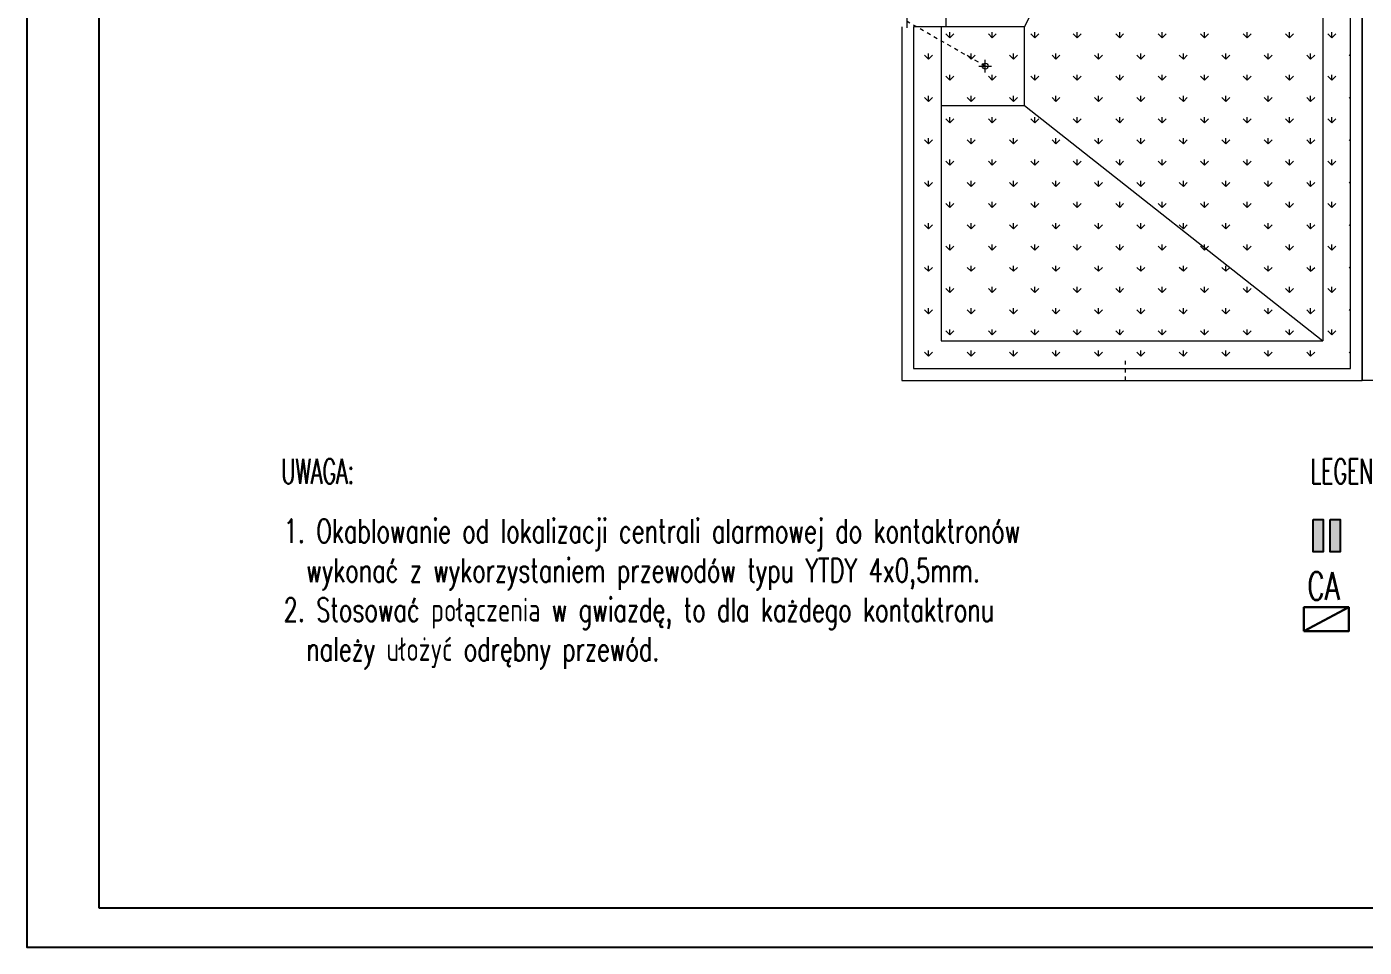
# Model space of a CAD drawing. Header units: millimetres. Extents: x 1780 to 154263, y -7240 to 17216.
# Drawn here: x 101742 to 103440, y 2310 to 3478 of the extents above; entities that cross this region are included whole.
import ezdxf

# ---------------------------------------------------------------- set-up
doc = ezdxf.new("R2010")
doc.units = ezdxf.units.MM
doc.linetypes.add('0.5_0.5', pattern=[1, 0.5, -0.5])
for name, color, linetype, lineweight in [('2d_SX_instalacje - kanalizacja opadowa', 130, 'Continuous', 5), ('2d_SX_szraf', 251, 'Continuous', 0), ('2d_SX_widok', 10, 'Continuous', 9)]:
    doc.layers.add(name, color=color, linetype=linetype, lineweight=lineweight)
doc.layers.add('2d_SX_rewizja 18 września', color=210, linetype='Continuous')
doc.layers.add('60 instalacje elektryka', color=10, linetype='Continuous')
doc.styles.add('OPIS', font='simplex.shx', dxfattribs={"width": 0.7, "height": 4})

# ---------------------------------------------------------------- blocks, each defined once
blk = doc.blocks.new('PDKLD A2')
at = {"layer": '2d_SX_instalacje - kanalizacja opadowa', "color": 8, "linetype": '0.5_0.5', "ltscale": 10}
for p, q in [((81214, -12761.2), (81114.8, -12704.5)), ((81392, -13160.2), (81392, -13132.2))]:
    blk.add_line(p, q, dxfattribs=at)
at = {"layer": '2d_SX_instalacje - kanalizacja opadowa', "color": 8}
for points in [[(81114.8, -12712.7), (81114.8, -12696.3)], [(81205.8, -12761.2), (81222.2, -12761.2)], [(81214, -12769.4), (81214, -12753.1)]]:
    blk.add_lwpolyline(points, dxfattribs=at)
blk.add_circle((81214, -12761.2), 3.75, dxfattribs=at)
at = {"layer": '2d_SX_szraf', "color": 8}
for p, q in [((81164, -11935.2), (81164, -12711.2)), ((81677.5, -13145.2), (81677.5, -11935.2)), ((81264, -12711.2), (81642.5, -11970.2)), ((81642.5, -11970.2), (81642.5, -13110.2)), ((81164, -12711.2), (81123, -12711.2)), ((81123, -12711.2), (81123, -13145.2)), ((81264, -12711.2), (81158, -12711.2)), ((81158, -12711.2), (81158, -12811.2)), ((81158, -12711.2), (81158, -13110.2)), ((81264, -12811.2), (81264, -12711.2)), ((81158, -12811.2), (81264, -12811.2)), ((81264, -12811.2), (81642.5, -13110.2)), ((81158, -13110.2), (81642.5, -13110.2)), ((81123, -13145.2), (81677.5, -13145.2)), ((81677.5, -13145.2), (81677.5, -13145.2))]:
    blk.add_line(p, q, dxfattribs=at)
at = {"layer": '2d_SX_szraf', "color": 8, "linetype": 'Continuous'}
for p, q in [((81169.1, -12725.4), (81164.1, -12720.3)), ((81169.1, -12725.4), (81169.1, -12718.2)), ((81169.1, -12725.4), (81174.2, -12720.3)), ((81223, -12725.4), (81218, -12720.3)), ((81223, -12725.4), (81223, -12718.2)), ((81223, -12725.4), (81228.1, -12720.3)), ((81276.9, -12725.4), (81271.8, -12720.3)), ((81276.9, -12725.4), (81276.9, -12718.2)), ((81276.9, -12725.4), (81281.9, -12720.3)), ((81330.8, -12725.4), (81325.7, -12720.3)), ((81330.8, -12725.4), (81330.8, -12718.2)), ((81330.8, -12725.4), (81335.8, -12720.3)), ((81384.7, -12725.4), (81379.6, -12720.3)), ((81384.7, -12725.4), (81384.7, -12718.2)), ((81384.7, -12725.4), (81389.7, -12720.3)), ((81438.5, -12725.4), (81433.5, -12720.3)), ((81438.5, -12725.4), (81438.5, -12718.2)), ((81438.5, -12725.4), (81443.6, -12720.3)), ((81492.4, -12725.4), (81487.4, -12720.3)), ((81492.4, -12725.4), (81492.4, -12718.2)), ((81492.4, -12725.4), (81497.5, -12720.3)), ((81546.3, -12725.4), (81541.3, -12720.3)), ((81546.3, -12725.4), (81546.3, -12718.2)), ((81546.3, -12725.4), (81551.4, -12720.3)), ((81600.2, -12725.4), (81595.1, -12720.3)), ((81600.2, -12725.4), (81600.2, -12718.2)), ((81600.2, -12725.4), (81605.2, -12720.3)), ((81654.1, -12725.4), (81649, -12720.3)), ((81654.1, -12725.4), (81654.1, -12718.2)), ((81654.1, -12725.4), (81659.1, -12720.3)), ((81142.2, -12752.3), (81137.1, -12747.3)), ((81142.2, -12752.3), (81142.2, -12745.2)), ((81142.2, -12752.3), (81147.2, -12747.3)), ((81196.1, -12752.3), (81191, -12747.3)), ((81196.1, -12752.3), (81196.1, -12745.2)), ((81196.1, -12752.3), (81201.1, -12747.3)), ((81250, -12752.3), (81244.9, -12747.3)), ((81250, -12752.3), (81250, -12745.2)), ((81250, -12752.3), (81255, -12747.3)), ((81303.8, -12752.3), (81298.8, -12747.3)), ((81303.8, -12752.3), (81303.8, -12745.2)), ((81303.8, -12752.3), (81308.9, -12747.3)), ((81357.7, -12752.3), (81352.7, -12747.3)), ((81357.7, -12752.3), (81357.7, -12745.2)), ((81357.7, -12752.3), (81362.8, -12747.3)), ((81411.6, -12752.3), (81406.5, -12747.3)), ((81411.6, -12752.3), (81411.6, -12745.2)), ((81411.6, -12752.3), (81416.7, -12747.3)), ((81465.5, -12752.3), (81460.4, -12747.3)), ((81465.5, -12752.3), (81465.5, -12745.2)), ((81465.5, -12752.3), (81470.5, -12747.3)), ((81519.4, -12752.3), (81514.3, -12747.3)), ((81519.4, -12752.3), (81519.4, -12745.2)), ((81519.4, -12752.3), (81524.4, -12747.3)), ((81573.2, -12752.3), (81568.2, -12747.3)), ((81573.2, -12752.3), (81573.2, -12745.2)), ((81573.2, -12752.3), (81578.3, -12747.3)), ((81627.1, -12752.3), (81622.1, -12747.3)), ((81627.1, -12752.3), (81627.1, -12745.2)), ((81627.1, -12752.3), (81632.2, -12747.3)), ((81677.5, -12748.8), (81676, -12747.3)), ((81169.1, -12779.2), (81164.1, -12774.2)), ((81169.1, -12779.2), (81169.1, -12772.1)), ((81169.1, -12779.2), (81174.2, -12774.2)), ((81223, -12779.2), (81218, -12774.2)), ((81223, -12779.2), (81223, -12772.1)), ((81223, -12779.2), (81228.1, -12774.2)), ((81276.9, -12779.2), (81271.8, -12774.2)), ((81276.9, -12779.2), (81276.9, -12772.1)), ((81276.9, -12779.2), (81281.9, -12774.2)), ((81330.8, -12779.2), (81325.7, -12774.2)), ((81330.8, -12779.2), (81330.8, -12772.1)), ((81330.8, -12779.2), (81335.8, -12774.2)), ((81384.7, -12779.2), (81379.6, -12774.2)), ((81384.7, -12779.2), (81384.7, -12772.1)), ((81384.7, -12779.2), (81389.7, -12774.2)), ((81438.5, -12779.2), (81433.5, -12774.2)), ((81438.5, -12779.2), (81438.5, -12772.1)), ((81438.5, -12779.2), (81443.6, -12774.2)), ((81492.4, -12779.2), (81487.4, -12774.2)), ((81492.4, -12779.2), (81492.4, -12772.1)), ((81492.4, -12779.2), (81497.5, -12774.2)), ((81546.3, -12779.2), (81541.3, -12774.2)), ((81546.3, -12779.2), (81546.3, -12772.1)), ((81546.3, -12779.2), (81551.4, -12774.2)), ((81600.2, -12779.2), (81595.1, -12774.2)), ((81600.2, -12779.2), (81600.2, -12772.1)), ((81600.2, -12779.2), (81605.2, -12774.2)), ((81654.1, -12779.2), (81649, -12774.2)), ((81654.1, -12779.2), (81654.1, -12772.1)), ((81654.1, -12779.2), (81659.1, -12774.2)), ((81142.2, -12806.2), (81142.2, -12799)), ((81196.1, -12806.2), (81196.1, -12799)), ((81250, -12806.2), (81250, -12799)), ((81303.8, -12806.2), (81303.8, -12799)), ((81357.7, -12806.2), (81357.7, -12799)), ((81411.6, -12806.2), (81411.6, -12799)), ((81465.5, -12806.2), (81465.5, -12799)), ((81519.4, -12806.2), (81519.4, -12799)), ((81573.2, -12806.2), (81573.2, -12799)), ((81627.1, -12806.2), (81627.1, -12799)), ((81142.2, -12806.2), (81137.1, -12801.1)), ((81142.2, -12806.2), (81147.2, -12801.1)), ((81196.1, -12806.2), (81191, -12801.1)), ((81196.1, -12806.2), (81201.1, -12801.1)), ((81250, -12806.2), (81244.9, -12801.1)), ((81250, -12806.2), (81255, -12801.1)), ((81303.8, -12806.2), (81298.8, -12801.1)), ((81303.8, -12806.2), (81308.9, -12801.1)), ((81357.7, -12806.2), (81352.7, -12801.1)), ((81357.7, -12806.2), (81362.8, -12801.1)), ((81411.6, -12806.2), (81406.5, -12801.1)), ((81411.6, -12806.2), (81416.7, -12801.1)), ((81465.5, -12806.2), (81460.4, -12801.1)), ((81465.5, -12806.2), (81470.5, -12801.1)), ((81519.4, -12806.2), (81514.3, -12801.1)), ((81519.4, -12806.2), (81524.4, -12801.1)), ((81573.2, -12806.2), (81568.2, -12801.1)), ((81573.2, -12806.2), (81578.3, -12801.1)), ((81627.1, -12806.2), (81622.1, -12801.1)), ((81627.1, -12806.2), (81632.2, -12801.1)), ((81677.5, -12802.7), (81676, -12801.1)), ((81169.1, -12833.1), (81164.1, -12828.1)), ((81169.1, -12833.1), (81169.1, -12826)), ((81169.1, -12833.1), (81174.2, -12828.1)), ((81223, -12833.1), (81218, -12828.1)), ((81223, -12833.1), (81223, -12826)), ((81223, -12833.1), (81228.1, -12828.1)), ((81276.9, -12833.1), (81271.8, -12828.1)), ((81276.9, -12833.1), (81276.9, -12826)), ((81276.9, -12833.1), (81281.9, -12828.1)), ((81330.8, -12833.1), (81325.7, -12828.1)), ((81330.8, -12833.1), (81330.8, -12826)), ((81330.8, -12833.1), (81335.8, -12828.1)), ((81384.7, -12833.1), (81379.6, -12828.1)), ((81384.7, -12833.1), (81384.7, -12826)), ((81384.7, -12833.1), (81389.7, -12828.1)), ((81438.5, -12833.1), (81433.5, -12828.1)), ((81438.5, -12833.1), (81438.5, -12826)), ((81438.5, -12833.1), (81443.6, -12828.1)), ((81492.4, -12833.1), (81487.4, -12828.1)), ((81492.4, -12833.1), (81492.4, -12826)), ((81492.4, -12833.1), (81497.5, -12828.1)), ((81546.3, -12833.1), (81541.3, -12828.1)), ((81546.3, -12833.1), (81546.3, -12826)), ((81546.3, -12833.1), (81551.4, -12828.1)), ((81600.2, -12833.1), (81595.1, -12828.1)), ((81600.2, -12833.1), (81600.2, -12826)), ((81600.2, -12833.1), (81605.2, -12828.1)), ((81654.1, -12833.1), (81649, -12828.1)), ((81654.1, -12833.1), (81654.1, -12826)), ((81654.1, -12833.1), (81659.1, -12828.1)), ((81142.2, -12860.1), (81137.1, -12855)), ((81142.2, -12860.1), (81142.2, -12852.9)), ((81142.2, -12860.1), (81147.2, -12855)), ((81196.1, -12860.1), (81191, -12855)), ((81196.1, -12860.1), (81196.1, -12852.9)), ((81196.1, -12860.1), (81201.1, -12855)), ((81250, -12860.1), (81244.9, -12855)), ((81250, -12860.1), (81250, -12852.9)), ((81250, -12860.1), (81255, -12855)), ((81303.8, -12860.1), (81298.8, -12855)), ((81303.8, -12860.1), (81303.8, -12852.9)), ((81303.8, -12860.1), (81308.9, -12855)), ((81357.7, -12860.1), (81352.7, -12855)), ((81357.7, -12860.1), (81357.7, -12852.9)), ((81357.7, -12860.1), (81362.8, -12855)), ((81411.6, -12860.1), (81406.5, -12855)), ((81411.6, -12860.1), (81411.6, -12852.9)), ((81411.6, -12860.1), (81416.7, -12855)), ((81465.5, -12860.1), (81460.4, -12855)), ((81465.5, -12860.1), (81465.5, -12852.9)), ((81465.5, -12860.1), (81470.5, -12855)), ((81519.4, -12860.1), (81514.3, -12855)), ((81519.4, -12860.1), (81519.4, -12852.9)), ((81519.4, -12860.1), (81524.4, -12855)), ((81573.2, -12860.1), (81568.2, -12855)), ((81573.2, -12860.1), (81573.2, -12852.9)), ((81573.2, -12860.1), (81578.3, -12855)), ((81627.1, -12860.1), (81622.1, -12855)), ((81627.1, -12860.1), (81627.1, -12852.9)), ((81627.1, -12860.1), (81632.2, -12855)), ((81677.5, -12856.6), (81676, -12855)), ((81169.1, -12887), (81164.1, -12882)), ((81169.1, -12887), (81169.1, -12879.9)), ((81169.1, -12887), (81174.2, -12882)), ((81223, -12887), (81218, -12882)), ((81223, -12887), (81223, -12879.9)), ((81223, -12887), (81228.1, -12882)), ((81276.9, -12887), (81271.8, -12882)), ((81276.9, -12887), (81276.9, -12879.9)), ((81276.9, -12887), (81281.9, -12882)), ((81330.8, -12887), (81325.7, -12882)), ((81330.8, -12887), (81330.8, -12879.9)), ((81330.8, -12887), (81335.8, -12882)), ((81384.7, -12887), (81379.6, -12882)), ((81384.7, -12887), (81384.7, -12879.9)), ((81384.7, -12887), (81389.7, -12882)), ((81438.5, -12887), (81433.5, -12882)), ((81438.5, -12887), (81438.5, -12879.9)), ((81438.5, -12887), (81443.6, -12882)), ((81492.4, -12887), (81487.4, -12882)), ((81492.4, -12887), (81492.4, -12879.9)), ((81492.4, -12887), (81497.5, -12882)), ((81546.3, -12887), (81541.3, -12882)), ((81546.3, -12887), (81546.3, -12879.9)), ((81546.3, -12887), (81551.4, -12882)), ((81600.2, -12887), (81595.1, -12882)), ((81600.2, -12887), (81600.2, -12879.9)), ((81600.2, -12887), (81605.2, -12882)), ((81654.1, -12887), (81649, -12882)), ((81654.1, -12887), (81654.1, -12879.9)), ((81654.1, -12887), (81659.1, -12882)), ((81142.2, -12914), (81137.1, -12908.9)), ((81142.2, -12914), (81142.2, -12906.8)), ((81142.2, -12914), (81147.2, -12908.9)), ((81196.1, -12914), (81191, -12908.9)), ((81196.1, -12914), (81196.1, -12906.8)), ((81196.1, -12914), (81201.1, -12908.9)), ((81250, -12914), (81244.9, -12908.9)), ((81250, -12914), (81250, -12906.8)), ((81250, -12914), (81255, -12908.9)), ((81303.8, -12914), (81298.8, -12908.9)), ((81303.8, -12914), (81303.8, -12906.8)), ((81303.8, -12914), (81308.9, -12908.9)), ((81357.7, -12914), (81352.7, -12908.9)), ((81357.7, -12914), (81357.7, -12906.8)), ((81357.7, -12914), (81362.8, -12908.9)), ((81411.6, -12914), (81406.5, -12908.9)), ((81411.6, -12914), (81411.6, -12906.8)), ((81411.6, -12914), (81416.7, -12908.9)), ((81465.5, -12914), (81460.4, -12908.9)), ((81465.5, -12914), (81465.5, -12906.8)), ((81465.5, -12914), (81470.5, -12908.9)), ((81519.4, -12914), (81514.3, -12908.9)), ((81519.4, -12914), (81519.4, -12906.8)), ((81519.4, -12914), (81524.4, -12908.9)), ((81573.2, -12914), (81568.2, -12908.9)), ((81573.2, -12914), (81573.2, -12906.8)), ((81573.2, -12914), (81578.3, -12908.9)), ((81627.1, -12914), (81622.1, -12908.9)), ((81627.1, -12914), (81627.1, -12906.8)), ((81627.1, -12914), (81632.2, -12908.9)), ((81677.5, -12910.4), (81676, -12908.9)), ((81169.1, -12940.9), (81164.1, -12935.8)), ((81169.1, -12940.9), (81169.1, -12933.7)), ((81169.1, -12940.9), (81174.2, -12935.8)), ((81223, -12940.9), (81218, -12935.8)), ((81223, -12940.9), (81223, -12933.7)), ((81223, -12940.9), (81228.1, -12935.8)), ((81276.9, -12940.9), (81271.8, -12935.8)), ((81276.9, -12940.9), (81276.9, -12933.7)), ((81276.9, -12940.9), (81281.9, -12935.8)), ((81330.8, -12940.9), (81325.7, -12935.8)), ((81330.8, -12940.9), (81330.8, -12933.7)), ((81330.8, -12940.9), (81335.8, -12935.8)), ((81384.7, -12940.9), (81379.6, -12935.8)), ((81384.7, -12940.9), (81384.7, -12933.7)), ((81384.7, -12940.9), (81389.7, -12935.8)), ((81438.5, -12940.9), (81433.5, -12935.8)), ((81438.5, -12940.9), (81438.5, -12933.7)), ((81438.5, -12940.9), (81443.6, -12935.8)), ((81492.4, -12940.9), (81487.4, -12935.8)), ((81492.4, -12940.9), (81492.4, -12933.7)), ((81492.4, -12940.9), (81497.5, -12935.8)), ((81546.3, -12940.9), (81541.3, -12935.8)), ((81546.3, -12940.9), (81546.3, -12933.7)), ((81546.3, -12940.9), (81551.4, -12935.8)), ((81600.2, -12940.9), (81595.1, -12935.8)), ((81600.2, -12940.9), (81600.2, -12933.7)), ((81600.2, -12940.9), (81605.2, -12935.8)), ((81654.1, -12940.9), (81649, -12935.8)), ((81654.1, -12940.9), (81654.1, -12933.7)), ((81654.1, -12940.9), (81659.1, -12935.8)), ((81142.2, -12967.8), (81137.1, -12962.8)), ((81142.2, -12967.8), (81142.2, -12960.7)), ((81142.2, -12967.8), (81147.2, -12962.8)), ((81196.1, -12967.8), (81191, -12962.8)), ((81196.1, -12967.8), (81196.1, -12960.7)), ((81196.1, -12967.8), (81201.1, -12962.8)), ((81250, -12967.8), (81244.9, -12962.8)), ((81250, -12967.8), (81250, -12960.7)), ((81250, -12967.8), (81255, -12962.8)), ((81303.8, -12967.8), (81298.8, -12962.8)), ((81303.8, -12967.8), (81303.8, -12960.7)), ((81303.8, -12967.8), (81308.9, -12962.8)), ((81357.7, -12967.8), (81352.7, -12962.8)), ((81357.7, -12967.8), (81357.7, -12960.7)), ((81357.7, -12967.8), (81362.8, -12962.8)), ((81411.6, -12967.8), (81406.5, -12962.8)), ((81411.6, -12967.8), (81411.6, -12960.7)), ((81411.6, -12967.8), (81416.7, -12962.8)), ((81465.5, -12967.8), (81460.4, -12962.8)), ((81465.5, -12967.8), (81465.5, -12960.7)), ((81465.5, -12967.8), (81470.5, -12962.8)), ((81519.4, -12967.8), (81514.3, -12962.8)), ((81519.4, -12967.8), (81519.4, -12960.7)), ((81519.4, -12967.8), (81524.4, -12962.8)), ((81573.2, -12967.8), (81568.2, -12962.8)), ((81573.2, -12967.8), (81573.2, -12960.7)), ((81573.2, -12967.8), (81578.3, -12962.8)), ((81627.1, -12967.8), (81622.1, -12962.8)), ((81627.1, -12967.8), (81627.1, -12960.7)), ((81627.1, -12967.8), (81632.2, -12962.8)), ((81677.5, -12964.3), (81676, -12962.8)), ((81169.1, -12994.8), (81164.1, -12989.7)), ((81169.1, -12994.8), (81169.1, -12987.6)), ((81169.1, -12994.8), (81174.2, -12989.7)), ((81223, -12994.8), (81218, -12989.7)), ((81223, -12994.8), (81223, -12987.6)), ((81223, -12994.8), (81228.1, -12989.7)), ((81276.9, -12994.8), (81271.8, -12989.7)), ((81276.9, -12994.8), (81276.9, -12987.6)), ((81276.9, -12994.8), (81281.9, -12989.7)), ((81330.8, -12994.8), (81325.7, -12989.7)), ((81330.8, -12994.8), (81330.8, -12987.6)), ((81330.8, -12994.8), (81335.8, -12989.7)), ((81384.7, -12994.8), (81379.6, -12989.7)), ((81384.7, -12994.8), (81384.7, -12987.6)), ((81384.7, -12994.8), (81389.7, -12989.7)), ((81438.5, -12994.8), (81433.5, -12989.7)), ((81438.5, -12994.8), (81438.5, -12987.6)), ((81438.5, -12994.8), (81443.6, -12989.7)), ((81492.4, -12994.8), (81487.4, -12989.7)), ((81492.4, -12994.8), (81492.4, -12987.6)), ((81492.4, -12994.8), (81497.5, -12989.7)), ((81546.3, -12994.8), (81541.3, -12989.7)), ((81546.3, -12994.8), (81546.3, -12987.6)), ((81546.3, -12994.8), (81551.4, -12989.7)), ((81600.2, -12994.8), (81595.1, -12989.7)), ((81600.2, -12994.8), (81600.2, -12987.6)), ((81600.2, -12994.8), (81605.2, -12989.7)), ((81654.1, -12994.8), (81649, -12989.7)), ((81654.1, -12994.8), (81654.1, -12987.6)), ((81654.1, -12994.8), (81659.1, -12989.7)), ((81142.2, -13021.7), (81137.1, -13016.7)), ((81142.2, -13021.7), (81142.2, -13014.6)), ((81142.2, -13021.7), (81147.2, -13016.7)), ((81196.1, -13021.7), (81191, -13016.7)), ((81196.1, -13021.7), (81196.1, -13014.6)), ((81196.1, -13021.7), (81201.1, -13016.7)), ((81250, -13021.7), (81244.9, -13016.7)), ((81250, -13021.7), (81250, -13014.6)), ((81250, -13021.7), (81255, -13016.7)), ((81303.8, -13021.7), (81298.8, -13016.7)), ((81303.8, -13021.7), (81303.8, -13014.6)), ((81303.8, -13021.7), (81308.9, -13016.7)), ((81357.7, -13021.7), (81352.7, -13016.7)), ((81357.7, -13021.7), (81357.7, -13014.6)), ((81357.7, -13021.7), (81362.8, -13016.7)), ((81411.6, -13021.7), (81406.5, -13016.7)), ((81411.6, -13021.7), (81411.6, -13014.6)), ((81411.6, -13021.7), (81416.7, -13016.7)), ((81465.5, -13021.7), (81460.4, -13016.7)), ((81465.5, -13021.7), (81465.5, -13014.6)), ((81465.5, -13021.7), (81470.5, -13016.7)), ((81519.4, -13021.7), (81514.3, -13016.7)), ((81519.4, -13021.7), (81519.4, -13014.6)), ((81519.4, -13021.7), (81524.4, -13016.7)), ((81573.2, -13021.7), (81568.2, -13016.7)), ((81573.2, -13021.7), (81573.2, -13014.6)), ((81573.2, -13021.7), (81578.3, -13016.7)), ((81627.1, -13021.7), (81622.1, -13016.7)), ((81627.1, -13021.7), (81627.1, -13014.6)), ((81627.1, -13021.7), (81632.2, -13016.7)), ((81677.5, -13018.2), (81676, -13016.7)), ((81169.1, -13048.7), (81164.1, -13043.6)), ((81169.1, -13048.7), (81169.1, -13041.5)), ((81169.1, -13048.7), (81174.2, -13043.6)), ((81223, -13048.7), (81218, -13043.6)), ((81223, -13048.7), (81223, -13041.5)), ((81223, -13048.7), (81228.1, -13043.6)), ((81276.9, -13048.7), (81271.8, -13043.6)), ((81276.9, -13048.7), (81276.9, -13041.5)), ((81276.9, -13048.7), (81281.9, -13043.6)), ((81330.8, -13048.7), (81325.7, -13043.6)), ((81330.8, -13048.7), (81330.8, -13041.5)), ((81330.8, -13048.7), (81335.8, -13043.6)), ((81384.7, -13048.7), (81379.6, -13043.6)), ((81384.7, -13048.7), (81384.7, -13041.5)), ((81384.7, -13048.7), (81389.7, -13043.6)), ((81438.5, -13048.7), (81433.5, -13043.6)), ((81438.5, -13048.7), (81438.5, -13041.5)), ((81438.5, -13048.7), (81443.6, -13043.6)), ((81492.4, -13048.7), (81487.4, -13043.6)), ((81492.4, -13048.7), (81492.4, -13041.5)), ((81492.4, -13048.7), (81497.5, -13043.6)), ((81546.3, -13048.7), (81541.3, -13043.6)), ((81546.3, -13048.7), (81546.3, -13041.5)), ((81546.3, -13048.7), (81551.4, -13043.6)), ((81600.2, -13048.7), (81595.1, -13043.6)), ((81600.2, -13048.7), (81600.2, -13041.5)), ((81600.2, -13048.7), (81605.2, -13043.6)), ((81654.1, -13048.7), (81649, -13043.6)), ((81654.1, -13048.7), (81654.1, -13041.5)), ((81654.1, -13048.7), (81659.1, -13043.6)), ((81142.2, -13075.6), (81137.1, -13070.5)), ((81142.2, -13075.6), (81142.2, -13068.5)), ((81142.2, -13075.6), (81147.2, -13070.5)), ((81196.1, -13075.6), (81191, -13070.5)), ((81196.1, -13075.6), (81196.1, -13068.5)), ((81196.1, -13075.6), (81201.1, -13070.5)), ((81250, -13075.6), (81244.9, -13070.5)), ((81250, -13075.6), (81250, -13068.5)), ((81250, -13075.6), (81255, -13070.5)), ((81303.8, -13075.6), (81298.8, -13070.5)), ((81303.8, -13075.6), (81303.8, -13068.5)), ((81303.8, -13075.6), (81308.9, -13070.5)), ((81357.7, -13075.6), (81352.7, -13070.5)), ((81357.7, -13075.6), (81357.7, -13068.5)), ((81357.7, -13075.6), (81362.8, -13070.5)), ((81411.6, -13075.6), (81406.5, -13070.5)), ((81411.6, -13075.6), (81411.6, -13068.5)), ((81411.6, -13075.6), (81416.7, -13070.5)), ((81465.5, -13075.6), (81460.4, -13070.5)), ((81465.5, -13075.6), (81465.5, -13068.5)), ((81465.5, -13075.6), (81470.5, -13070.5)), ((81519.4, -13075.6), (81514.3, -13070.5)), ((81519.4, -13075.6), (81519.4, -13068.5)), ((81519.4, -13075.6), (81524.4, -13070.5)), ((81573.2, -13075.6), (81568.2, -13070.5)), ((81573.2, -13075.6), (81573.2, -13068.5)), ((81573.2, -13075.6), (81578.3, -13070.5)), ((81627.1, -13075.6), (81622.1, -13070.5)), ((81627.1, -13075.6), (81627.1, -13068.5)), ((81627.1, -13075.6), (81632.2, -13070.5)), ((81677.5, -13072.1), (81676, -13070.5)), ((81169.1, -13102.5), (81164.1, -13097.5)), ((81169.1, -13102.5), (81169.1, -13095.4)), ((81169.1, -13102.5), (81174.2, -13097.5)), ((81223, -13102.5), (81218, -13097.5)), ((81223, -13102.5), (81223, -13095.4)), ((81223, -13102.5), (81228.1, -13097.5)), ((81276.9, -13102.5), (81271.8, -13097.5)), ((81276.9, -13102.5), (81276.9, -13095.4)), ((81276.9, -13102.5), (81281.9, -13097.5)), ((81330.8, -13102.5), (81325.7, -13097.5)), ((81330.8, -13102.5), (81330.8, -13095.4)), ((81330.8, -13102.5), (81335.8, -13097.5)), ((81384.7, -13102.5), (81379.6, -13097.5)), ((81384.7, -13102.5), (81384.7, -13095.4)), ((81384.7, -13102.5), (81389.7, -13097.5)), ((81438.5, -13102.5), (81433.5, -13097.5)), ((81438.5, -13102.5), (81438.5, -13095.4)), ((81438.5, -13102.5), (81443.6, -13097.5)), ((81492.4, -13102.5), (81487.4, -13097.5)), ((81492.4, -13102.5), (81492.4, -13095.4)), ((81492.4, -13102.5), (81497.5, -13097.5)), ((81546.3, -13102.5), (81541.3, -13097.5)), ((81546.3, -13102.5), (81546.3, -13095.4)), ((81546.3, -13102.5), (81551.4, -13097.5)), ((81600.2, -13102.5), (81595.1, -13097.5)), ((81600.2, -13102.5), (81600.2, -13095.4)), ((81600.2, -13102.5), (81605.2, -13097.5)), ((81654.1, -13102.5), (81649, -13097.5)), ((81654.1, -13102.5), (81654.1, -13095.4)), ((81654.1, -13102.5), (81659.1, -13097.5)), ((81142.2, -13129.5), (81142.2, -13122.3)), ((81196.1, -13129.5), (81196.1, -13122.3)), ((81250, -13129.5), (81250, -13122.3)), ((81303.8, -13129.5), (81303.8, -13122.3)), ((81357.7, -13129.5), (81357.7, -13122.3)), ((81411.6, -13129.5), (81411.6, -13122.3)), ((81465.5, -13129.5), (81465.5, -13122.3)), ((81519.4, -13129.5), (81519.4, -13122.3)), ((81573.2, -13129.5), (81573.2, -13122.3)), ((81627.1, -13129.5), (81627.1, -13122.3)), ((81142.2, -13129.5), (81137.1, -13124.4)), ((81142.2, -13129.5), (81147.2, -13124.4)), ((81196.1, -13129.5), (81191, -13124.4)), ((81196.1, -13129.5), (81201.1, -13124.4)), ((81250, -13129.5), (81244.9, -13124.4)), ((81250, -13129.5), (81255, -13124.4)), ((81303.8, -13129.5), (81298.8, -13124.4)), ((81303.8, -13129.5), (81308.9, -13124.4)), ((81357.7, -13129.5), (81352.7, -13124.4)), ((81357.7, -13129.5), (81362.8, -13124.4)), ((81411.6, -13129.5), (81406.5, -13124.4)), ((81411.6, -13129.5), (81416.7, -13124.4)), ((81465.5, -13129.5), (81460.4, -13124.4)), ((81465.5, -13129.5), (81470.5, -13124.4)), ((81519.4, -13129.5), (81514.3, -13124.4)), ((81519.4, -13129.5), (81524.4, -13124.4)), ((81573.2, -13129.5), (81568.2, -13124.4)), ((81573.2, -13129.5), (81578.3, -13124.4)), ((81627.1, -13129.5), (81622.1, -13124.4)), ((81627.1, -13129.5), (81632.2, -13124.4)), ((81677.5, -13126), (81676, -13124.4))]:
    blk.add_line(p, q, dxfattribs=at)
at = {"layer": '2d_SX_widok', "color": 8, "ltscale": 0.5}
for p, q in [((81692.5, -11920.2), (81692.5, -13160.2)), ((81692.5, -13160.2), (81692.5, -11920.2)), ((81692.5, -11920.2), (81692.5, -13160.2)), ((81692.5, -13160.2), (81692.5, -11920.2)), ((81164, -11935.2), (81164, -12711.2)), ((81677.5, -13145.2), (81677.5, -11935.2)), ((81108, -12711.2), (81108, -13160.2)), ((81108, -12711.2), (81108, -13160.2)), ((81164, -12711.2), (81123, -12711.2)), ((81123, -12711.2), (81123, -13145.2)), ((81123, -13145.2), (81677.5, -13145.2)), ((81677.5, -13145.2), (81677.5, -13145.2)), ((81108, -13160.2), (81692.5, -13160.2)), ((81108, -13160.2), (81692.5, -13160.2)), ((81692.5, -13160.2), (81692.5, -13160.2)), ((82277, -13160.2), (81692.5, -13160.2)), ((81692.5, -13160.2), (81692.5, -13160.2)), ((82277, -13160.2), (81692.5, -13160.2))]:
    blk.add_line(p, q, dxfattribs=at)
blk = doc.blocks.new('kontaktron')
at = {"layer": '60 instalacje elektryka', "transparency": 33554687}
h = blk.add_hatch(color=256, dxfattribs=at)
h.dxf.hatch_style = 1
h.paths.add_polyline_path([(98382.7, -9882.7), (98405.3, -9882.7), (98405.3, -9956.7), (98382.7, -9956.7)])
h = blk.add_hatch(color=256, dxfattribs=at)
h.dxf.hatch_style = 1
h.paths.add_polyline_path([(98421.3, -9882.7), (98443.8, -9882.7), (98443.8, -9956.7), (98421.3, -9956.7)])
at = {"layer": '60 instalacje elektryka'}
for points in [[(98382.7, -9882.7), (98405.3, -9882.7), (98405.3, -9956.7), (98382.7, -9956.7)], [(98421.3, -9882.7), (98443.8, -9882.7), (98443.8, -9956.7), (98421.3, -9956.7)], [(98421.3, -9882.7), (98443.8, -9882.7), (98443.8, -9956.7), (98421.3, -9956.7)]]:
    blk.add_lwpolyline(points, close=True, dxfattribs=at)

msp = doc.modelspace()

# ---------------------------------------------------------------- linework, layer by layer
at = {"layer": '60 instalacje elektryka', "lineweight": 30}
msp.add_line((103420.1, 2741.2), (103363.3, 2710.9), dxfattribs=at)
at = {"layer": '60 instalacje elektryka'}
for points in [[(105946.8, 5282.9), (101742.1, 5282.9), (101742.1, 2309.7), (105946.8, 2309.7)], [(101833.6, 2359.7), (105895.6, 2359.7), (105895.6, 5232.9), (101833.6, 5232.9)]]:
    msp.add_lwpolyline(points, close=True, dxfattribs=at)
at = {"layer": '60 instalacje elektryka', "lineweight": 30}
msp.add_lwpolyline([(103363.3, 2710.9), (103420.1, 2710.9), (103420.1, 2741.2), (103363.3, 2741.2)], close=True, dxfattribs=at)

# ---------------------------------------------------------------- block references
at = {"layer": '2d_SX_rewizja 18 września'}
msp.add_blockref('PDKLD A2', (21744.7, 16189.5), dxfattribs=at)
at = {"layer": '2d_SX_rewizja 18 września', "xscale": 0.5599999999999999, "yscale": 0.5599999999999999, "zscale": 0.5599999999999999}
msp.add_blockref('kontaktron', (48280.6, 8387.2), dxfattribs=at)

# ---------------------------------------------------------------- texts
at = {"layer": '60 instalacje elektryka', "color": 7, "lineweight": -3, "attachment_point": 1, "style": 'OPIS'}
for s, insert, char_height, width in [('{\\W0.6;\\C256;UWAGA:}', (102065.3, 2929.8), 31.788, 158.699), ('{\\W0.6;\\C256;LEGENDA:}', (103371.5, 2929.8), 31.788, 158.699), ('\\pxsm1;{\\C256;1. Okablowanie od lokalizacji centrali alarmowej do kontaktronów \\P  wykonać z wykorzystaniem przewodów typu YTDY 4x0,5mm.\\P2. Stosować połączenia w gwiazdę, to dla każdego kontaktronu \\P  należy ułożyć odrębny przewód.}', (102068.2, 2853.2), 30, 1106.795)]:
    msp.add_mtext(s, dxfattribs=dict(at, insert=insert, char_height=char_height, width=width))
at = {"layer": '60 instalacje elektryka', "lineweight": 30, "insert": (103367.5, 2785.9), "char_height": 35, "width": 50.167, "attachment_point": 1, "style": 'OPIS'}
msp.add_mtext('\\pxql;CA', dxfattribs=at)

doc.saveas('drawing.dxf')
